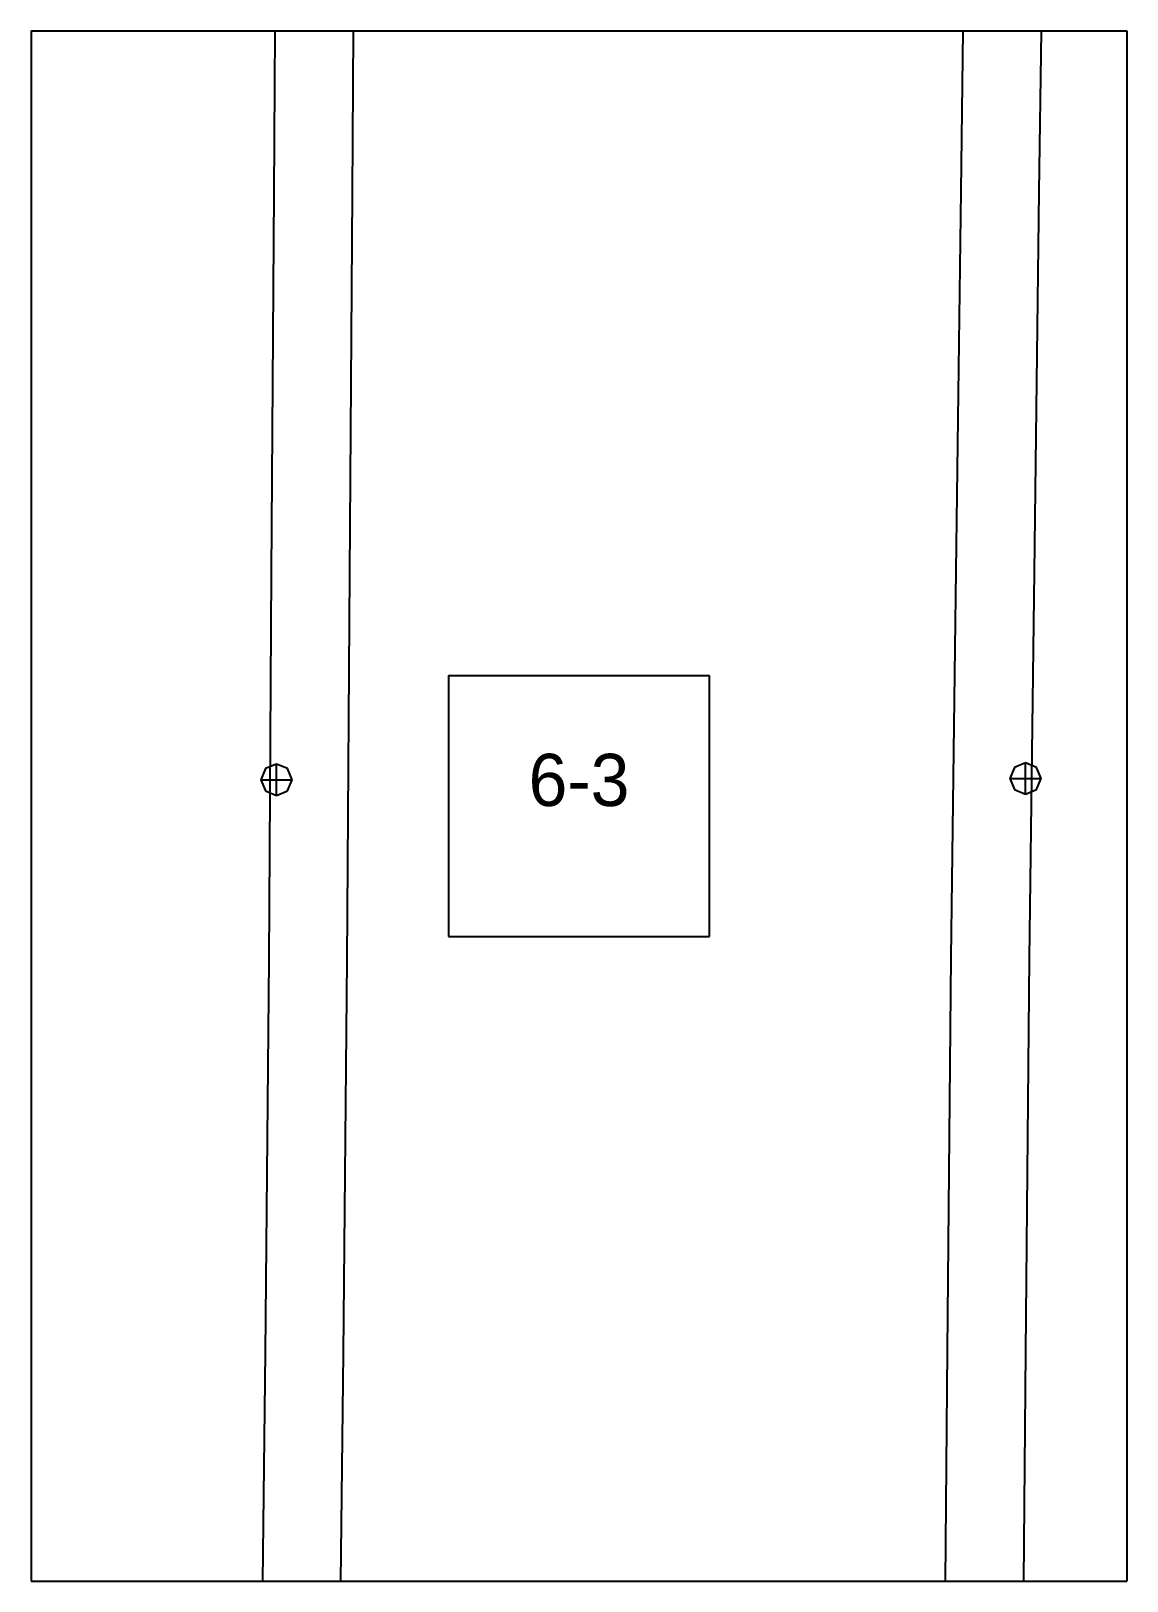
# Paper-space layout 'Plan 6-3' of a CAD drawing. Header units: metres, sheet in millimetres. Extents: x 0 to 210, y 0 to 297.
# The model-space entities are those that its viewports show. They can reach past a viewport. Long polylines and large blocks are cut down to what shows.
import ezdxf
from ezdxf.enums import TextEntityAlignment as Align

# ---------------------------------------------------------------- set-up
doc = ezdxf.new("R2010")
doc.units = ezdxf.units.M
for name, color, linetype in [('default', 7, 'Continuous'), ('TEXTLAYER', 7, 'Continuous'), ('VIEWPORTS', 7, 'Continuous')]:
    doc.layers.add(name, color=color, linetype=linetype)

msp = doc.modelspace()

# ---------------------------------------------------------------- linework, layer by layer
at = {"color": 9}
for p, q in [((420, -1188), (420, -1485)), ((420, -1188), (420, -1485)), ((630, -1188), (630, -1485)), ((630, -1188), (630, -1485)), ((210, -1485), (420, -1485)), ((210, -1485), (420, -1485)), ((420, -1485), (630, -1485)), ((420, -1485), (420, -1782)), ((420, -1485), (630, -1485)), ((420, -1485), (420, -1782)), ((630, -1485), (840, -1485)), ((630, -1485), (630, -1782)), ((630, -1485), (840, -1485)), ((630, -1485), (630, -1782)), ((500, -1608.5), (550, -1608.5)), ((500, -1608.5), (500, -1658.5)), ((550, -1658.5), (550, -1608.5)), ((500, -1658.5), (550, -1658.5)), ((210, -1782), (420, -1782)), ((210, -1782), (420, -1782)), ((420, -1782), (630, -1782)), ((420, -1782), (420, -2079)), ((420, -1782), (630, -1782)), ((420, -1782), (420, -2079)), ((630, -1782), (840, -1782)), ((630, -1782), (630, -2079)), ((630, -1782), (840, -1782)), ((630, -1782), (630, -2079))]:
    msp.add_line(p, q, dxfattribs=at)
at = {"layer": 'default', "color": 7, "linetype": 'Continuous'}
for p, q in [((466.58, -1516.05), (467.03, -1444.68)), ((481.58, -1516.14), (482.03, -1444.77)), ((598.2, -1515.64), (599.14, -1444.28)), ((613.2, -1515.84), (614.14, -1444.47)), ((466.11, -1588.86), (466.58, -1516.05)), ((481.11, -1588.96), (481.58, -1516.14)), ((597.27, -1588.45), (598.2, -1515.64)), ((612.27, -1588.64), (613.2, -1515.84)), ((465.61, -1662.96), (466.11, -1588.86)), ((596.34, -1662.55), (597.27, -1588.45)), ((611.34, -1662.74), (612.27, -1588.64)), ((480.61, -1663.06), (481.11, -1588.96)), ((464.92, -1626.34), (464.04, -1628.47)), ((467.04, -1625.47), (464.92, -1626.34)), ((469.16, -1626.34), (467.04, -1625.47)), ((467.04, -1631.47), (467.04, -1625.47)), ((470.04, -1628.47), (469.16, -1626.34)), ((608.45, -1626.1), (607.57, -1628.22)), ((610.57, -1625.22), (608.45, -1626.1)), ((610.57, -1631.22), (610.57, -1625.22)), ((612.69, -1626.1), (610.57, -1625.22)), ((613.57, -1628.22), (612.69, -1626.1)), ((464.04, -1628.47), (464.92, -1630.59)), ((464.04, -1628.47), (470.04, -1628.47)), ((469.16, -1630.59), (470.04, -1628.47)), ((607.57, -1628.22), (608.45, -1630.35)), ((607.57, -1628.22), (613.57, -1628.22)), ((608.45, -1630.35), (610.57, -1631.22)), ((610.57, -1631.22), (612.69, -1630.35)), ((612.69, -1630.35), (613.57, -1628.22)), ((464.92, -1630.59), (467.04, -1631.47)), ((467.04, -1631.47), (469.16, -1630.59)), ((464.9, -1738.22), (465.61, -1662.96)), ((479.9, -1738.33), (480.61, -1663.06)), ((595.59, -1737.82), (596.34, -1662.55)), ((610.59, -1738), (611.34, -1662.74)), ((464.01, -1814.46), (464.9, -1738.22)), ((479.01, -1814.57), (479.9, -1738.33)), ((595.01, -1814.06), (595.59, -1737.82)), ((610.01, -1814.24), (610.59, -1738))]:
    msp.add_line(p, q, dxfattribs=at)

# ---------------------------------------------------------------- texts
at = {"layer": 'TEXTLAYER', "color": 1}
msp.add_text('6-3', height=10, dxfattribs=at).set_placement((525, -1633.5), align=Align.CENTER)

psp = doc.layouts.new('Plan 6-3')

# ---------------------------------------------------------------- viewports
at = {"layer": 'VIEWPORTS'}
psp.add_viewport(center=(105, 148.5), size=(210, 297), view_center_point=(525, -1633.5), view_height=297, dxfattribs=at)

doc.saveas('drawing.dxf')
